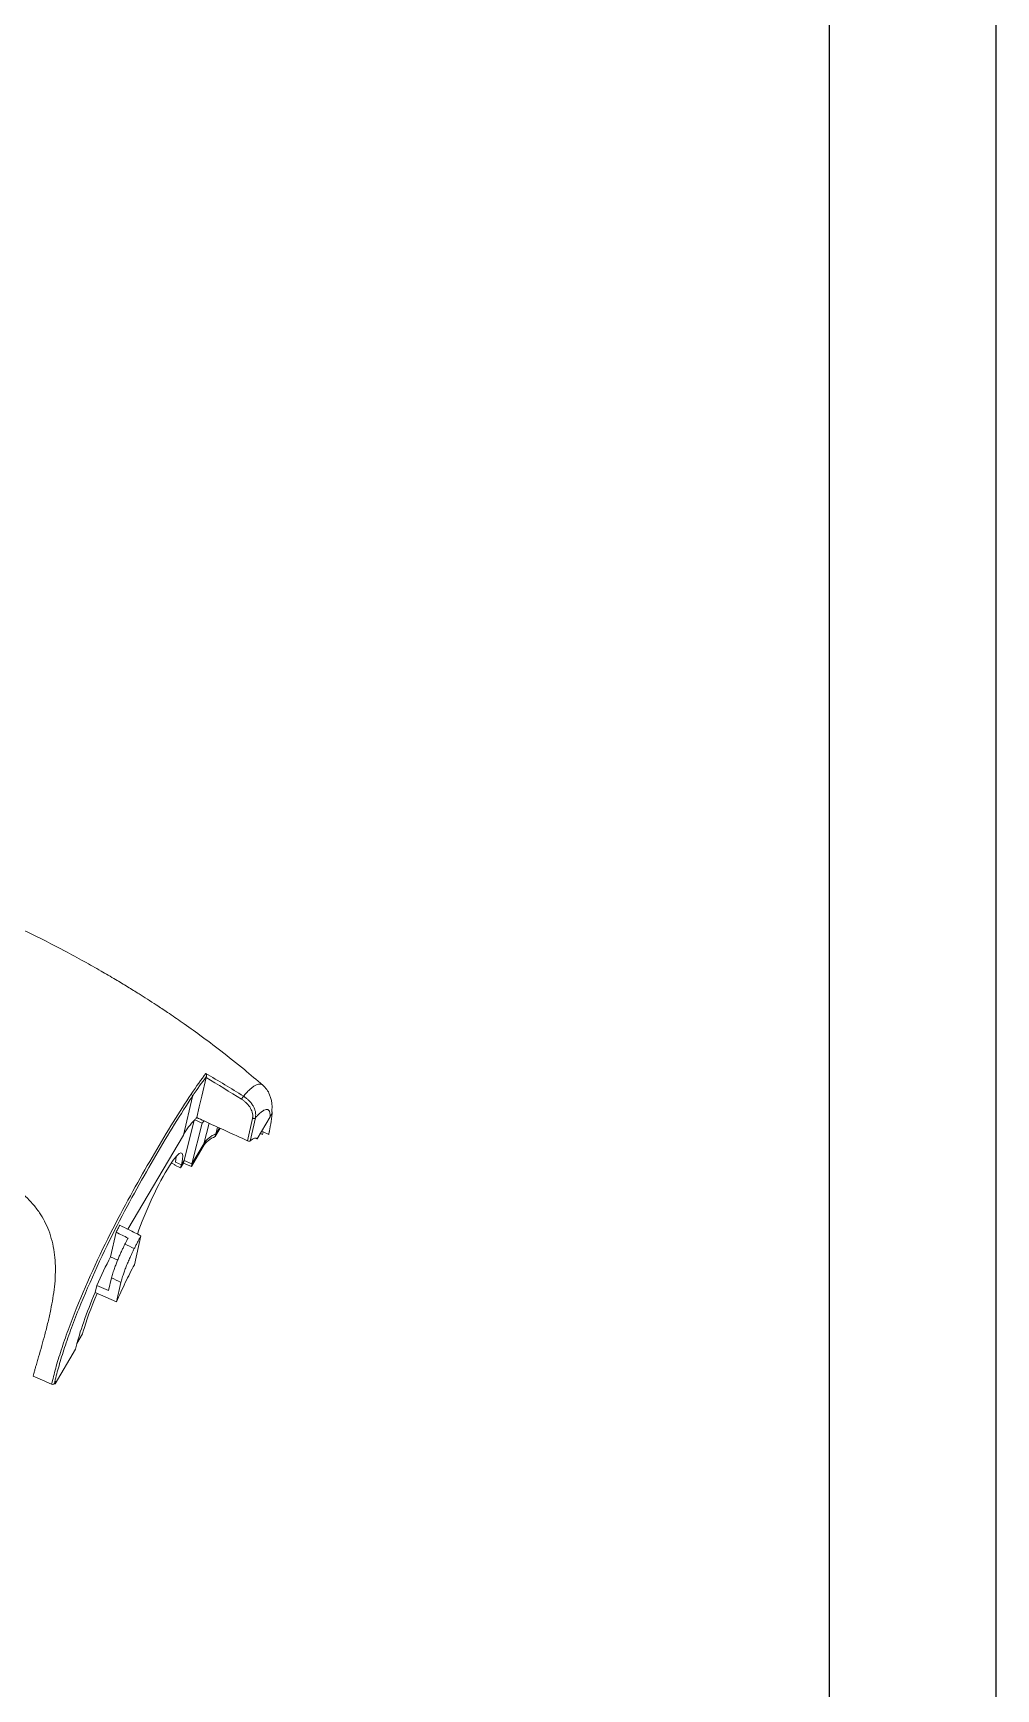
# Model space of a CAD drawing. Header units: inches. Extents: x 1424 to 4050, y 1126 to 1517.
# Drawn here: x 2295.1 to 2349, y 1218.3 to 1310.9 of the extents above; entities that cross this region are included whole.
import ezdxf

# ---------------------------------------------------------------- set-up
doc = ezdxf.new("R2010")
doc.units = ezdxf.units.IN
doc.header["$LTSCALE"] = 15

msp = doc.modelspace()

# ---------------------------------------------------------------- linework, layer by layer
for p, q in [((2348.964, 1517.014), (2348.964, 1125.657)), ((2339.646, 1507.696), (2339.646, 1134.975))]:
    msp.add_line(p, q)
at = {"color": 7, "linetype": 'Continuous', "lineweight": 15}
for p, q in [((2304.017, 1251.393), (2303.521, 1249.227)), ((2307.382, 1250.16), (2307.108, 1248.908)), ((2307.541, 1250.193), (2307.258, 1248.897)), ((2307.643, 1249.01), (2308.375, 1250.25)), ((2300.41, 1243.96), (2303.521, 1249.227)), ((2303.56, 1247.814), (2304.122, 1250.056)), ((2304.567, 1249.899), (2303.996, 1247.62)), ((2304.567, 1249.899), (2304.155, 1250.083)), ((2305.566, 1249.609), (2305.293, 1249.146)), ((2305.329, 1249.295), (2305.293, 1249.146)), ((2305.426, 1249.673), (2305.329, 1249.295)), ((2307.821, 1249.312), (2307.942, 1249.258)), ((2307.98, 1249.406), (2307.942, 1249.258)), ((2307.98, 1249.406), (2308.291, 1249.267)), ((2308.3, 1249.301), (2308.329, 1249.464)), ((2304.62, 1248.589), (2303.96, 1247.472)), ((2303.996, 1247.62), (2304.656, 1248.738)), ((2304.62, 1248.589), (2304.656, 1248.738)), ((2307.643, 1249.01), (2307.522, 1249.063)), ((2302.835, 1247.664), (2303.038, 1247.574)), ((2303.038, 1247.574), (2303.029, 1247.537)), ((2303.029, 1247.537), (2303.36, 1247.389)), ((2303.119, 1248.029), (2303.069, 1247.712)), ((2303.402, 1247.564), (2303.069, 1247.712)), ((2303.524, 1247.666), (2303.36, 1247.389)), ((2303.395, 1247.536), (2303.36, 1247.389)), ((2303.395, 1247.536), (2303.56, 1247.814)), ((2303.402, 1247.564), (2303.395, 1247.536)), ((2303.524, 1247.666), (2303.56, 1247.814)), ((2303.96, 1247.472), (2303.524, 1247.666)), ((2303.996, 1247.62), (2303.56, 1247.814)), ((2303.96, 1247.472), (2303.996, 1247.62)), ((2299.436, 1242.42), (2299.752, 1243.797)), ((2301.138, 1243.594), (2300.775, 1241.98)), ((2299.436, 1242.42), (2299.841, 1242.24)), ((2299.499, 1241.251), (2299.321, 1240.529)), ((2299.77, 1239.897), (2300.024, 1240.988)), ((2298.671, 1240.818), (2298.58, 1240.427)), ((2298.58, 1240.427), (2299.77, 1239.897)), ((2298.671, 1240.818), (2299.321, 1240.529)), ((2297.874, 1238.106), (2297.563, 1237.579)), ((2297.912, 1238.254), (2297.874, 1238.106)), ((2296.34, 1235.311), (2297.483, 1237.247)), ((2297.483, 1237.247), (2297.517, 1237.396)), ((2296.299, 1235.333), (2296.372, 1235.458)), ((2296.34, 1235.311), (2296.299, 1235.329)), ((2296.372, 1235.458), (2296.34, 1235.311))]:
    msp.add_line(p, q, dxfattribs=at)
at = {"color": 8, "linetype": 'Continuous', "lineweight": 15}
for p, q in [((2304.656, 1248.738), (2304.952, 1249.888)), ((2305.329, 1249.295), (2305.526, 1249.627)), ((2307.98, 1249.406), (2307.898, 1249.442))]:
    msp.add_line(p, q, dxfattribs=at)
at = {"color": 7, "linetype": 'Continuous', "lineweight": 15, "flags": 128}
for points in [[(2304.261, 1250.202), (2304.4, 1250.801), (2304.539, 1251.4), (2304.781, 1252.442)], [(2306.871, 1251.405), (2306.862, 1251.391), (2306.85, 1251.371), (2306.836, 1251.349), (2306.82, 1251.324), (2306.805, 1251.299), (2306.79, 1251.275), (2306.776, 1251.253), (2306.765, 1251.235)]]:
    msp.add_lwpolyline(points, dxfattribs=at)
at = {"color": 7, "linetype": 'Continuous', "lineweight": 15}
for centre, radius, start, end in [((2303.897, 1251.412), 0.121, 350.78671, 64.18611), ((2307.442, 1250.272), 0.127, 241.7893, 321.66851), ((2306.547, 1247.65), 3.412, 134.51073, 152.46137), ((2305.823, 1248.013), 1.374, 111.05727, 148.14366), ((2305.786, 1247.864), 1.374, 111.05727, 148.14366)]:
    msp.add_arc(centre, radius, start, end, dxfattribs=at)
for centre, major_axis, ratio, start_param, end_param in [((2412.05, 1197.819), (221.2, -102.158), 0.011137, 2.0828, 2.084919), ((2303.22, 1246.266), (1.781, 3.942), 0.138202, 0.381487, 0.465281), ((2412.05, 1197.819), (221.2, -102.158), 0.011137, 2.070236, 2.0828), ((2302.049, 1245.215), (1.365, 3.022), 0.138202, 5.662456, 8.447206), ((2305.874, 1245.085), (1.716, 3.971), 0.158466, 6.184614, 6.64274), ((2299.312, 1240.388), (2.01, 4.584), 0.15172, 1.179103, 1.543464), ((2299.312, 1240.388), (1.817, 4.142), 0.15172, 1.628047, 2.442446), ((2299.221, 1240.428), (1.365, 3.022), 0.138202, 1.650799, 2.434335)]:
    msp.add_ellipse(centre, major_axis=major_axis, ratio=ratio, start_param=start_param, end_param=end_param, dxfattribs=at)
for points, knots in [([(2307.954, 1252.02), (2307.611, 1252.312), (2306.837, 1252.974), (2305.665, 1253.901), (2304.504, 1254.776), (2303.51, 1255.487), (2302.697, 1256.045), (2302.046, 1256.476), (2301.514, 1256.821), (2300.98, 1257.16), (2300.387, 1257.527), (2299.677, 1257.956), (2298.866, 1258.43), (2297.919, 1258.964), (2296.551, 1259.704), (2294.741, 1260.622), (2292.474, 1261.673), (2290.045, 1262.691), (2287.474, 1263.651), (2284.778, 1264.521), (2282.345, 1265.175), (2280.298, 1265.629), (2278.746, 1265.919), (2277.417, 1266.128), (2276.316, 1266.273), (2275.478, 1266.369), (2274.789, 1266.439), (2274.114, 1266.503), (2273.32, 1266.574), (2272.423, 1266.652), (2271.475, 1266.739), (2270.493, 1266.841), (2269.468, 1266.969), (2268.336, 1267.145), (2267.058, 1267.395), (2265.625, 1267.75), (2264.215, 1268.187), (2262.867, 1268.694), (2261.605, 1269.256), (2260.31, 1269.935), (2259.001, 1270.768), (2258.033, 1271.472), (2257.525, 1271.925), (2257.428, 1272.01)], [0, 0, 0, 0, 0.025237, 0.057121, 0.08477, 0.107983, 0.126621, 0.140608, 0.151654, 0.161683, 0.175632, 0.190106, 0.20724, 0.227034, 0.24948, 0.29195, 0.337179, 0.384576, 0.433874, 0.48456, 0.536412, 0.568716, 0.596868, 0.620976, 0.640905, 0.656508, 0.666384, 0.678402, 0.69317, 0.709585, 0.727116, 0.744617, 0.762887, 0.78275, 0.806179, 0.832747, 0.861837, 0.885169, 0.909813, 0.935852, 0.963435, 0.993063, 1, 1, 1, 1]), ([(2304.796, 1252.492), (2304.798, 1252.499), (2304.803, 1252.513), (2304.806, 1252.537), (2304.807, 1252.565), (2304.804, 1252.591), (2304.799, 1252.616), (2304.792, 1252.64), (2304.783, 1252.661), (2304.776, 1252.673), (2304.774, 1252.677)], [0, 0, 0, 0, 0.103964, 0.221673, 0.353989, 0.500823, 0.6103, 0.750465, 0.914611, 1, 1, 1, 1]), ([(2307.963, 1252.015), (2307.954, 1252.023), (2307.929, 1252.048), (2307.869, 1252.074), (2307.779, 1252.087), (2307.661, 1252.063), (2307.53, 1252.003), (2307.385, 1251.907), (2307.217, 1251.768), (2307.044, 1251.599), (2306.922, 1251.462), (2306.871, 1251.405)], [0, 0, 0, 0, 0.039908, 0.113727, 0.231154, 0.355843, 0.479253, 0.602472, 0.733991, 0.889844, 1, 1, 1, 1]), ([(2308.459, 1250.531), (2308.467, 1250.627), (2308.492, 1250.967), (2308.394, 1251.39), (2308.196, 1251.787), (2308.04, 1251.942), (2307.963, 1252.019)], [0, 0, 0, 0, 0.165582, 0.58606, 0.79462, 1, 1, 1, 1]), ([(2296.143, 1235.299), (2296.208, 1235.577), (2296.284, 1235.873), (2296.462, 1236.508), (2296.564, 1236.847), (2296.797, 1237.564), (2296.926, 1237.938), (2297.208, 1238.71), (2297.361, 1239.11), (2298.178, 1241.148), (2298.953, 1242.795), (2300.465, 1245.73), (2301.19, 1247.008), (2302.602, 1249.402), (2303.303, 1250.557), (2303.95, 1251.521)], [0, 0, 0, 0, 0.0625, 0.0625, 0.125, 0.125, 0.1875, 0.1875, 0.25, 0.25, 0.5, 0.5, 0.75, 0.75, 1, 1, 1, 1]), ([(2304.017, 1251.393), (2303.376, 1250.436), (2302.68, 1249.282), (2301.276, 1246.895), (2300.555, 1245.624), (2299.061, 1242.716), (2298.3, 1241.091), (2297.498, 1239.086), (2297.347, 1238.693), (2297.07, 1237.933), (2296.944, 1237.566), (2296.714, 1236.86), (2296.613, 1236.526), (2296.438, 1235.901), (2296.363, 1235.608), (2296.299, 1235.333)], [0, 0, 0, 0, 0.25, 0.25, 0.5, 0.5, 0.75, 0.75, 0.8125, 0.8125, 0.875, 0.875, 0.9375, 0.9375, 1, 1, 1, 1]), ([(2306.765, 1251.235), (2306.788, 1251.221), (2306.833, 1251.192), (2306.897, 1251.145), (2306.957, 1251.096), (2307.014, 1251.045), (2307.067, 1250.993), (2307.117, 1250.939), (2307.163, 1250.884), (2307.205, 1250.828), (2307.243, 1250.771), (2307.291, 1250.689), (2307.346, 1250.573), (2307.386, 1250.431), (2307.398, 1250.306), (2307.393, 1250.218), (2307.385, 1250.176), (2307.382, 1250.16)], [0, 0, 0, 0, 0.051803, 0.102784, 0.153143, 0.203055, 0.25267, 0.302115, 0.351489, 0.400872, 0.450322, 0.499878, 0.610583, 0.749666, 0.869773, 0.953322, 1, 1, 1, 1]), ([(2306.871, 1251.405), (2306.894, 1251.39), (2306.942, 1251.359), (2307.01, 1251.309), (2307.076, 1251.255), (2307.14, 1251.199), (2307.228, 1251.111), (2307.333, 1250.987), (2307.435, 1250.826), (2307.509, 1250.66), (2307.549, 1250.508), (2307.566, 1250.348), (2307.551, 1250.251), (2307.541, 1250.193)], [0, 0, 0, 0, 0.04893, 0.098488, 0.14858, 0.199102, 0.24995, 0.371927, 0.499824, 0.618954, 0.7497, 0.851358, 1, 1, 1, 1]), ([(2307.541, 1250.193), (2307.562, 1250.216), (2307.623, 1250.283), (2307.738, 1250.401), (2307.877, 1250.524), (2308.021, 1250.624), (2308.145, 1250.672), (2308.245, 1250.66), (2308.302, 1250.602), (2308.338, 1250.526), (2308.359, 1250.45), (2308.372, 1250.353), (2308.374, 1250.281), (2308.375, 1250.25)], [0, 0, 0, 0, 0.043545, 0.127076, 0.250879, 0.36788, 0.500058, 0.624351, 0.749054, 0.794748, 0.874255, 0.944674, 1, 1, 1, 1]), ([(2308.479, 1250.445), (2308.465, 1250.241), (2308.437, 1250.044), (2308.37, 1249.653), (2308.332, 1249.46), (2308.291, 1249.267)], [0, 0, 0, 0, 0.5, 0.5, 1, 1, 1, 1]), ([(2308.443, 1250.395), (2308.452, 1250.423), (2308.471, 1250.479), (2308.481, 1250.523), (2308.482, 1250.522), (2308.482, 1250.522)], [0, 0, 0, 0, 0.380351, 0.760469, 1, 1, 1, 1]), ([(2307.108, 1248.908), (2307.139, 1248.894), (2307.174, 1248.886), (2307.229, 1248.883), (2307.248, 1248.888), (2307.258, 1248.897)], [0, 0, 0, 0, 0.5, 0.5, 1, 1, 1, 1]), ([(2295.108, 1235.746), (2295.122, 1235.797), (2295.15, 1235.905), (2295.197, 1236.079), (2295.257, 1236.291), (2295.33, 1236.541), (2295.444, 1236.929), (2295.59, 1237.428), (2295.769, 1238.079), (2295.939, 1238.752), (2296.138, 1239.64), (2296.331, 1240.742), (2296.378, 1241.837), (2296.297, 1242.69), (2296.179, 1243.3), (2295.997, 1243.879), (2295.759, 1244.409), (2295.457, 1244.914), (2294.989, 1245.524), (2294.242, 1246.225), (2293.133, 1246.886), (2291.981, 1247.238), (2291.035, 1247.305), (2290.378, 1247.258), (2289.721, 1247.123), (2289.174, 1246.918), (2288.758, 1246.7), (2288.525, 1246.56), (2288.3, 1246.411), (2288.066, 1246.239), (2287.835, 1246.047), (2287.611, 1245.843), (2287.386, 1245.62), (2287.241, 1245.46), (2287.168, 1245.378)], [0, 0, 0, 0, 0.012339, 0.025726, 0.040221, 0.059834, 0.079915, 0.12086, 0.157063, 0.197542, 0.234735, 0.300159, 0.365776, 0.39645, 0.42804, 0.459141, 0.48834, 0.516336, 0.548939, 0.605405, 0.671014, 0.741755, 0.782821, 0.811603, 0.839597, 0.882465, 0.898129, 0.909474, 0.922931, 0.938369, 0.952679, 0.967722, 0.983499, 1, 1, 1, 1]), ([(2299.752, 1243.797), (2299.785, 1243.863), (2299.852, 1243.994), (2299.92, 1244.123), (2299.954, 1244.188)], [0, 0, 0, 0, 0.496211, 1, 1, 1, 1]), ([(2300.418, 1243.466), (2300.307, 1243.521), (2300.196, 1243.577), (2300.085, 1243.632), (2299.974, 1243.687), (2299.863, 1243.742), (2299.752, 1243.797)], [0, 0, 0, 0, 0.000622769, 0.000622769, 0.000622769, 0.001245543, 0.001245543, 0.001245543, 0.001245543]), ([(2299.954, 1244.188), (2300.127, 1244.102), (2300.3, 1244.015), (2300.474, 1243.929), (2300.584, 1243.873), (2300.695, 1243.817), (2300.806, 1243.762), (2300.917, 1243.706), (2301.028, 1243.65), (2301.138, 1243.594)], [0, 0, 0, 0, 0.000972415, 0.000972415, 0.000972415, 0.001594753, 0.001594753, 0.001594753, 0.002217097, 0.002217097, 0.002217097, 0.002217097]), ([(2300.248, 1243.134), (2300.233, 1243.105), (2300.204, 1243.048), (2300.16, 1242.958), (2300.114, 1242.863), (2300.068, 1242.766), (2300.022, 1242.664), (2299.975, 1242.56), (2299.929, 1242.454), (2299.882, 1242.346), (2299.837, 1242.237), (2299.777, 1242.087), (2299.7, 1241.887), (2299.626, 1241.678), (2299.569, 1241.503), (2299.529, 1241.369), (2299.509, 1241.29), (2299.499, 1241.251)], [0, 0, 0, 0, 0.045064, 0.091381, 0.138913, 0.187618, 0.237437, 0.288304, 0.340139, 0.392853, 0.446345, 0.500505, 0.615029, 0.750156, 0.835419, 0.918821, 1, 1, 1, 1]), ([(2300.769, 1242.882), (2300.756, 1242.856), (2300.729, 1242.803), (2300.689, 1242.722), (2300.649, 1242.64), (2300.609, 1242.557), (2300.57, 1242.472), (2300.505, 1242.33), (2300.417, 1242.129), (2300.312, 1241.872), (2300.218, 1241.623), (2300.146, 1241.414), (2300.093, 1241.245), (2300.053, 1241.109), (2300.034, 1241.028), (2300.024, 1240.988)], [0, 0, 0, 0, 0.0417915, 0.0833788, 0.1248754, 0.1663967, 0.2080586, 0.2499765, 0.3751553, 0.4996973, 0.6253476, 0.749378, 0.8335762, 0.9168051, 1, 1, 1, 1]), ([(2300.418, 1243.466), (2300.389, 1243.41), (2300.333, 1243.301), (2300.276, 1243.189), (2300.248, 1243.134)], [0, 0, 0, 0, 0.502693, 1, 1, 1, 1]), ([(2301.138, 1243.594), (2301.108, 1243.536), (2301.046, 1243.419), (2300.954, 1243.242), (2300.862, 1243.063), (2300.8, 1242.943), (2300.769, 1242.882)], [0, 0, 0, 0, 0.249569, 0.49977, 0.750091, 1, 1, 1, 1]), ([(2299.77, 1239.897), (2299.93, 1240.264), (2300.095, 1240.623), (2300.349, 1241.151), (2300.435, 1241.325), (2300.605, 1241.66), (2300.69, 1241.823), (2300.775, 1241.98)], [0, 0, 0, 0, 0.5, 0.5, 0.75, 0.75, 1, 1, 1, 1]), ([(2296.143, 1235.299), (2296.172, 1235.287), (2296.205, 1235.284), (2296.262, 1235.296), (2296.286, 1235.312), (2296.299, 1235.333)], [0, 0, 0, 0, 0.5, 0.5, 1, 1, 1, 1])]:
    msp.add_open_spline(points, degree=3, knots=knots, dxfattribs=at)
for points in [[(2303.95, 1251.521), (2304.244, 1251.959), (2304.522, 1252.35), (2304.774, 1252.677)], [(2304.017, 1251.393), (2304.295, 1251.807), (2304.557, 1252.178), (2304.796, 1252.492)], [(2304.774, 1252.677), (2305.478, 1252.261), (2306.177, 1251.837), (2306.871, 1251.405)], [(2304.796, 1252.492), (2304.789, 1252.473), (2304.784, 1252.456), (2304.781, 1252.442)], [(2306.765, 1251.235), (2306.108, 1251.645), (2305.446, 1252.047), (2304.781, 1252.442)], [(2304.155, 1250.083), (2304.192, 1250.127), (2304.227, 1250.167), (2304.261, 1250.202)], [(2308.375, 1250.25), (2308.403, 1250.296), (2308.426, 1250.345), (2308.443, 1250.395)], [(2308.484, 1250.523), (2308.484, 1250.514), (2308.482, 1250.487), (2308.479, 1250.445)], [(2300.769, 1242.882), (2300.595, 1242.967), (2300.421, 1243.05), (2300.248, 1243.134)], [(2300.024, 1240.988), (2299.849, 1241.076), (2299.674, 1241.164), (2299.499, 1241.251)], [(2296.143, 1235.299), (2295.798, 1235.448), (2295.453, 1235.596), (2295.108, 1235.746)]]:
    msp.add_open_spline(points, degree=3, dxfattribs=at)

doc.saveas('drawing.dxf')
